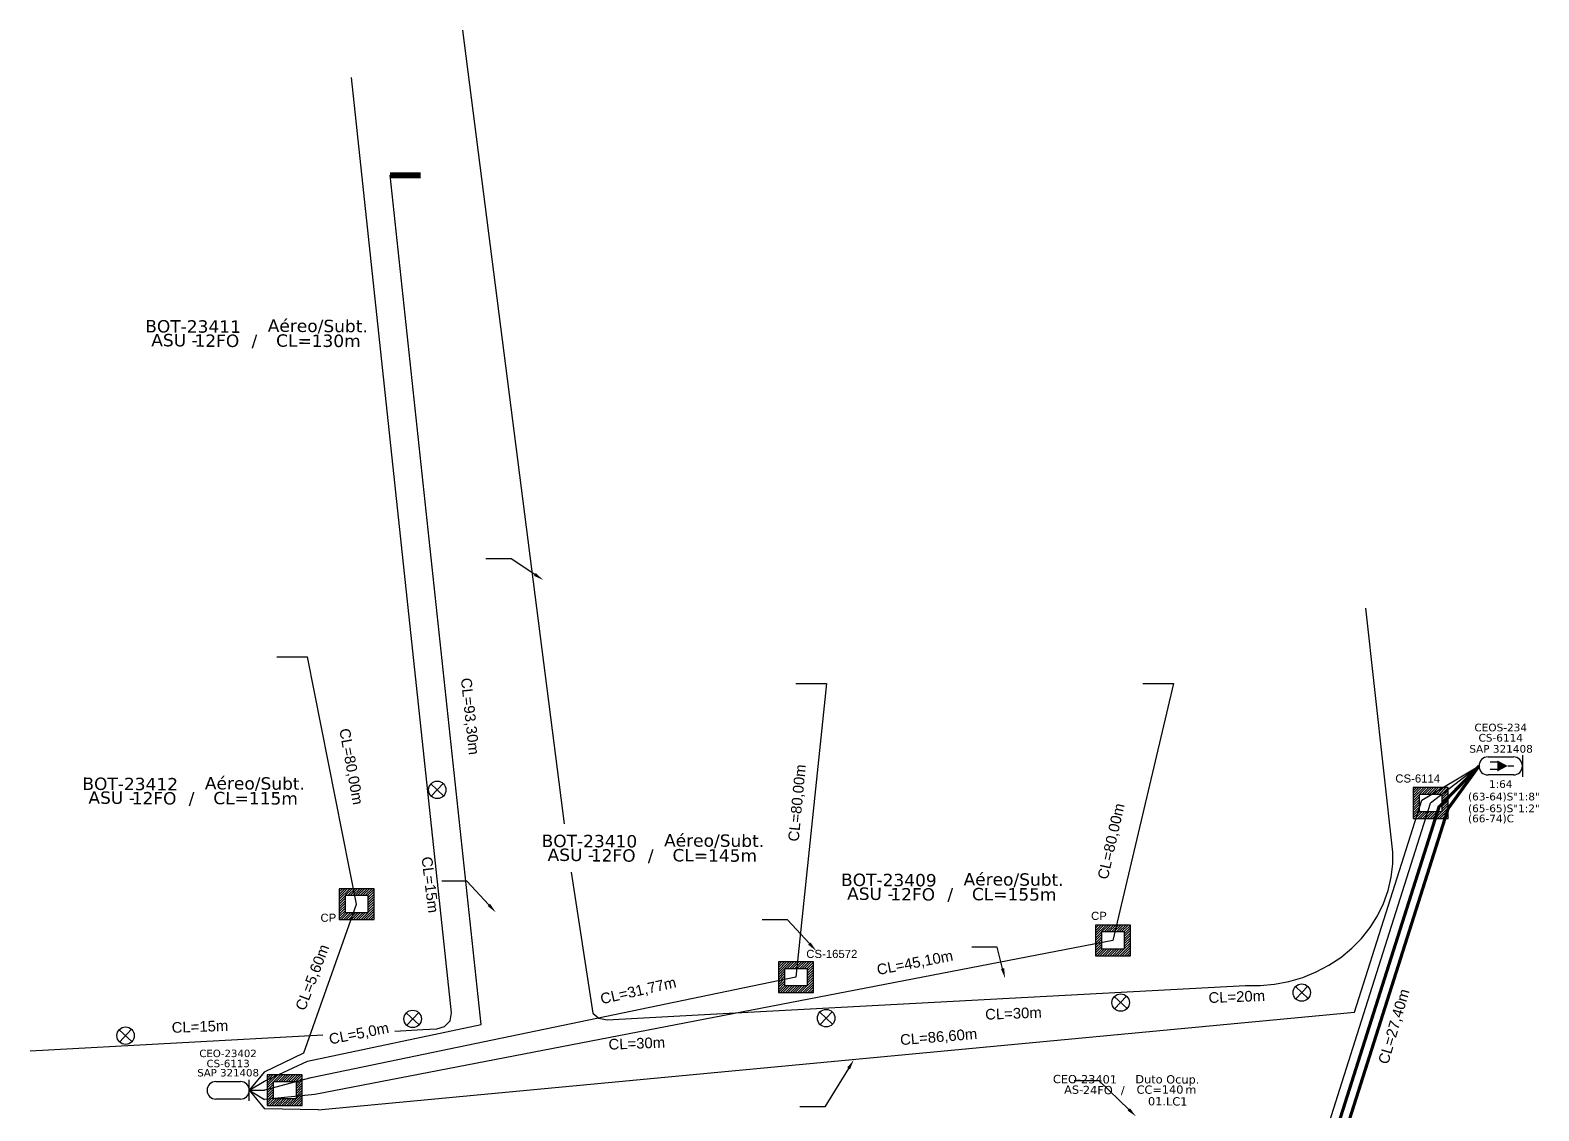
# Model space of a CAD drawing. Header units: metres. Extents: x -1286 to 457, y -500 to 94.
# Drawn here: x -872 to -600.8, y -327.2 to -132.9 of the extents above; entities that cross this region are included whole.
import ezdxf
from ezdxf import colors
from ezdxf.entities.mleader import LeaderData, LeaderLine
from ezdxf.enums import TextEntityAlignment as Align
from ezdxf.math import Vec2, Vec3

# ---------------------------------------------------------------- set-up
doc = ezdxf.new("R2010")
doc.units = ezdxf.units.M
for name, color, linetype in [('0 @ 1', 7, 'Continuous'), ('10.1-Caixas Subterrâneas', 5, 'Continuous'), ('20.4-CEOS', 1, 'Continuous'), ('20.5-CEO', 1, 'Continuous'), ('CAP a instalar', 1, 'Continuous'), ('label_cabos', 7, 'Continuous'), ('Legenda', 1, 'Continuous'), ('SEGMENTO', 10, 'Continuous')]:
    doc.layers.add(name, color=color, linetype=linetype)
doc.layers.add('EXTRA', color=50, linetype='Continuous', plot=False)
doc.styles.add('ARIAL', font='arial.ttf')
doc.styles.add('FTTH', font='arial.ttf')
doc.styles.add('siredit', font='verdana.ttf')
doc.linetypes.add('FENCELINE1', pattern='A,0.25,-0.1,[133,ltypeshp.shx,S=0.1,R=0,X=-0.1,Y=0],-0.1,1', length=1.45)

# ---------------------------------------------------------------- blocks, each defined once
blk = doc.blocks.new('*X70')
at = {"color": 0, "linetype": 'Continuous'}
for p, q in [((-1.25, 0.34099), (-0.49099, 1.1)), ((-1.25, 0.517767), (-0.667767, 1.1)), ((-1.25, 0.694544), (-0.844544, 1.1)), ((-1.25, 0.87132), (-1.02132, 1.1)), ((-1.25, 1.048097), (-1.198097, 1.1)), ((-0.789214, 0.625), (-0.314214, 1.1)), ((-0.612437, 0.625), (-0.137437, 1.1)), ((-0.43566, 0.625), (0.03934, 1.1)), ((-0.258883, 0.625), (0.216117, 1.1)), ((-0.082107, 0.625), (0.392893, 1.1)), ((0.09467, 0.625), (0.56967, 1.1)), ((0.271447, 0.625), (0.746447, 1.1)), ((0.448223, 0.625), (0.923223, 1.1)), ((0.625, 0.625), (1.1, 1.1)), ((-1.25, 0.164214), (-0.8035, 0.610714)), ((-1.25, -0.012563), (-0.8035, 0.433937)), ((-1.25, -0.18934), (-0.8035, 0.25716)), ((-1.25, -0.366117), (-0.8035, 0.080383)), ((0.801777, 0.625), (1.25, 1.073223)), ((0.8035, 0.449947), (1.25, 0.896447)), ((0.8035, 0.27317), (1.25, 0.71967)), ((0.8035, 0.096393), (1.25, 0.542893)), ((0.8035, -0.080383), (1.25, 0.366117)), ((0.8035, -0.25716), (1.25, 0.18934)), ((0.8035, -0.433937), (1.25, 0.012563)), ((-1.25, -0.542893), (-0.8035, -0.096393)), ((-1.25, -0.71967), (-0.8035, -0.27317)), ((-1.25, -0.896447), (-0.8035, -0.449947)), ((-1.25, -1.073223), (-0.801777, -0.625)), ((-1.1, -1.1), (-0.625, -0.625)), ((-0.923223, -1.1), (-0.448223, -0.625)), ((-0.746447, -1.1), (-0.271447, -0.625)), ((-0.56967, -1.1), (-0.09467, -0.625)), ((-0.392893, -1.1), (0.082107, -0.625)), ((-0.216117, -1.1), (0.258883, -0.625)), ((-0.03934, -1.1), (0.43566, -0.625)), ((0.137437, -1.1), (0.612437, -0.625)), ((0.314214, -1.1), (0.789214, -0.625)), ((0.49099, -1.1), (1.25, -0.34099)), ((0.667767, -1.1), (1.25, -0.517767)), ((0.8035, -0.610714), (1.25, -0.164214)), ((0.844544, -1.1), (1.25, -0.694544)), ((1.02132, -1.1), (1.25, -0.87132)), ((1.198097, -1.1), (1.25, -1.048097))]:
    blk.add_line(p, q, dxfattribs=at)
blk = doc.blocks.new('MANHOLE_MQ')
at = {"color": 0, "linetype": 'Continuous'}
for p, q in [((0.00000623, 0.00000569), (-0.00000627, 0.00000569)), ((-0.00000627, 0.00000569), (-0.00000627, -0.00000531)), ((0.00000623, -0.00000531), (0.00000623, 0.00000569)), ((-0.00000404, 0.00000331), (0.00000399, 0.00000331)), ((-0.00000404, -0.00000294), (-0.00000404, 0.00000331)), ((0.00000399, 0.00000331), (0.00000399, -0.00000294)), ((-0.00000627, -0.00000531), (0.00000623, -0.00000531)), ((0.00000399, -0.00000294), (-0.00000404, -0.00000294)), ((0.00000399, -0.00000294), (0.00000399, -0.00000294))]:
    blk.add_line(p, q, dxfattribs=at)
at = {"color": 0, "linetype": 'Continuous', "xscale": 5e-06, "yscale": 5e-06, "zscale": 1e-05}
blk.add_blockref('*X70', (-0.00000002, 0.00000019), dxfattribs=at)
blk = doc.blocks.new('*U99')
at = {"layer": '20.4-CEOS', "color": 7, "style": 'siredit'}
for tag, p in [('FIBRAS_SPLITTER', (0, 0)), ('FIBRAS_TOP_C', (0, -4.13)), ('RESERVA_FINAIS', (0, -5.46))]:
    blk.add_attdef(tag, p, '', height=1.01, dxfattribs=at)
for tag, p, flags in [('ID_ATIVIDADE', (0, -6.77), 3), ('FATOR', (0, -8.09), 1), ('QTDE', (0, -9.4), 1), ('FID', (0, -10.71), 1)]:
    blk.add_attdef(tag, p, '', height=1.01, dxfattribs=dict(at, flags=flags))
blk = doc.blocks.new('*U100')
at = {"layer": '20.4-CEOS', "color": 7, "style": 'siredit'}
blk.add_attdef('FIBRAS_SPLITTER', (0, 0), '', height=1.01, dxfattribs=at)
for tag, p, flags in [('ID_ATIVIDADE', (0, -1.48), 3), ('FATOR', (0, -2.79), 1), ('QTDE', (0, -4.11), 1), ('FID', (0, -5.42), 1)]:
    blk.add_attdef(tag, p, '', height=1.01, dxfattribs=dict(at, flags=flags))
blk = doc.blocks.new('LEGENDA DOS CABOS')
at = {"layer": 'EXTRA', "color": 0, "style": 'siredit'}
for tag, p in [('ID', (4.6, 0.97)), ('XX', (9.03, 0.97))]:
    blk.add_attdef(tag, text='', height=0.48, rotation=359.69, dxfattribs=at).set_placement(p, align=Align.MIDDLE_CENTER)
at = {"layer": 'Legenda', "color": 0, "style": 'siredit'}
for tag, p in [('TIPO_CABO', (1.31, 0)), ('CABO', (4.69, -0.05)), ('/', (6.81, -0.05)), ('METROS', (10.03, -0.05))]:
    blk.add_attdef(tag, text='', height=0.8, rotation=359.69, dxfattribs=at).set_placement(p, align=Align.MIDDLE_CENTER)
blk = doc.blocks.new('Inst CB DT OCUP CFOA-SM-AS-80-TS-24')
at = {"layer": 'label_cabos', "color": 0, "style": 'siredit'}
for tag, flags, p in [('ID_ATIVIDADE', 3, (1.31, 2.67)), ('FATOR', 1, (11.56, 2.55))]:
    blk.add_attdef(tag, text='', height=1, rotation=359.69, dxfattribs=dict(at, flags=flags)).set_placement(p, align=Align.MIDDLE_CENTER)
for tag, p in [('TIPO_CABO', (1.76, 0)), ('DESTINO_CABO', (3.13, 1.26)), ('CABO', (4.69, -0.05)), ('/', (7.71, -0.05)), ('LANCE', (10.91, 0)), ('TIPO_CABO', (13.11, 1.24)), ('UND', (15.96, 0)), ('FID', (13.15, -1.41))]:
    blk.add_attdef(tag, text='', height=1, rotation=359.69, dxfattribs=at).set_placement(p, align=Align.MIDDLE_CENTER)
blk.add_attdef('QTDE', (12.43, -0.47), '', height=1, rotation=359.69, dxfattribs=at)

msp = doc.modelspace()

# ---------------------------------------------------------------- linework, layer by layer
at = {"color": 1}
for p, q in [((-799.99, -268.43), (-797.69, -270.59)), ((-797.76, -268.36), (-799.91, -270.66)), ((-644.58, -304.88), (-642.28, -307.03)), ((-642.36, -304.8), (-644.51, -307.1)), ((-677.14, -306.67), (-674.84, -308.83)), ((-674.92, -306.6), (-677.07, -308.9)), ((-804.41, -309.6), (-802.11, -311.76)), ((-802.18, -309.53), (-804.33, -311.83)), ((-730.08, -309.47), (-727.78, -311.62)), ((-727.85, -309.4), (-730, -311.7)), ((-856.02, -312.62), (-853.72, -314.77)), ((-853.79, -312.54), (-855.95, -314.84))]:
    msp.add_line(p, q, dxfattribs=at)
for points in [[(-794.28, -132.93), (-776.05, -275.61)], [(-806.49, -312.88), (-801.41, -312.6), (-798.91, -312.47), (-797.52, -312.06), (-796.54, -311.05), (-796.25, -309.6), (-814.23, -141.43)], [(-774.79, -284.29), (-770.89, -309.63), (-769.82, -310.56), (-768.28, -310.86), (-751.94, -309.93), (-653.53, -304.68), (-650.92, -304.7), (-648.31, -304.46), (-645.73, -303.96), (-643.24, -303.22), (-640.84, -302.25), (-638.55, -301.04), (-636.41, -299.62), (-634.45, -297.99), (-632.68, -296.21), (-631.15, -294.24), (-629.81, -292.15), (-628.73, -289.93), (-627.91, -287.6), (-627.35, -285.23), (-627.07, -282.83), (-627.04, -280.7), (-631.9, -236.84)], [(-872.02, -316.41), (-819.41, -313.57)]]:
    msp.add_lwpolyline(points)
for centre in [(-798.84, -269.51), (-675.99, -307.75), (-643.43, -305.95), (-803.26, -310.68), (-728.93, -310.55), (-854.87, -313.69)]:
    msp.add_circle(centre, 1.57, dxfattribs=at)
at = {"layer": '20.4-CEOS', "color": 5}
for p, q in [((-609.94, -263.59), (-605.39, -263.59)), ((-605.39, -266.83), (-609.94, -266.83))]:
    msp.add_line(p, q, dxfattribs=at)
for points in [[(-608.2, -264.51), (-609.58, -264.51)], [(-606.41, -265.21), (-605.32, -265.21)], [(-603.77, -263.26), (-603.77, -267.17)], [(-608.2, -265.86), (-609.58, -265.86)]]:
    msp.add_lwpolyline(points, dxfattribs=at)
msp.add_lwpolyline([(-606.41, -265.21, 0, 2, 0), (-608.28, -265.21, 2, 2, 0)], format="xyseb", dxfattribs=at)
for centre, start, end in [((-609.94, -265.21), 90, 270), ((-605.39, -265.21), 270, 90)]:
    msp.add_arc(centre, 1.62, start, end, dxfattribs=at)
at = {"layer": '20.5-CEO', "color": 7}
for p, q in [((-838.64, -321.94), (-834.22, -321.94)), ((-834.22, -325.09), (-838.64, -325.09))]:
    msp.add_line(p, q, dxfattribs=at)
msp.add_lwpolyline([(-832.64, -325.42), (-832.64, -321.62)], dxfattribs=at)
for centre, start, end in [((-838.64, -323.52), 90, 270), ((-834.22, -323.52), 270, 90)]:
    msp.add_arc(centre, 1.58, start, end, dxfattribs=at)
at = {"layer": 'CAP a instalar', "color": 8, "linetype": 'FENCELINE1', "ltscale": 3, "const_width": 1.1}
msp.add_lwpolyline([(-801.81, -159.01), (-807.31, -159.01)], dxfattribs=at)
at = {"layer": 'CAP a instalar', "color": 7, "linetype": 'FENCELINE1', "ltscale": 8}
for points in [[(-790.94, -311.67), (-807.31, -159.01)], [(-813.33, -290.04), (-822.18, -245.6)], [(-728.89, -250.4), (-734.37, -303.19)], [(-666.48, -250.4), (-677.38, -296.57)], [(-834.11, -340.37), (-792.91, -344.42), (-779.24, -343.95), (-639.66, -332.98), (-620.26, -271.87)], [(-820.26, -327.03), (-633.92, -309.45), (-621.83, -271.37)], [(-822.85, -316.81), (-813.33, -290.04)], [(-677.38, -296.57), (-820.85, -324.3)], [(-734.37, -303.19), (-821.51, -321.29)], [(-822.16, -318.31), (-790.94, -311.67)]]:
    msp.add_lwpolyline(points, dxfattribs=at)
at = {"layer": 'CAP a instalar', "color": 7, "linetype": 'FENCELINE1', "ltscale": 4}
for points in [[(-827.68, -245.6), (-822.18, -245.6)], [(-734.39, -250.4), (-728.89, -250.4)], [(-671.98, -250.4), (-666.48, -250.4)], [(-621.83, -271.37), (-611.56, -265.21)], [(-611.56, -265.21), (-620.26, -271.87)], [(-829.89, -320.22), (-822.85, -316.81)], [(-829.89, -321.87), (-822.16, -318.31)], [(-829.89, -320.22), (-832.64, -323.52)], [(-832.64, -323.52), (-829.89, -321.87)], [(-821.54, -321.3), (-829.89, -323.52)], [(-832.64, -323.52), (-829.89, -323.52)], [(-832.64, -323.52), (-829.89, -325.17)], [(-832.64, -323.52), (-829.89, -326.82)], [(-820.85, -324.3), (-829.89, -325.17)], [(-820.26, -327.03), (-829.89, -326.82)]]:
    msp.add_lwpolyline(points, dxfattribs=at)
at = {"layer": 'CAP a instalar', "color": 1, "linetype": 'FENCELINE1', "ltscale": 10, "const_width": 0.572}
msp.add_lwpolyline([(-618.64, -272.47), (-611.56, -265.21)], dxfattribs=at)
at = {"layer": 'CAP a instalar', "color": 1, "linetype": 'FENCELINE1', "ltscale": 8, "const_width": 0.572}
for points in [[(-611.56, -265.21), (-617.11, -272.87)], [(-618.69, -272.37), (-638.08, -333.48)], [(-617.11, -272.87), (-636.33, -333.42)]]:
    msp.add_lwpolyline(points, dxfattribs=at)

# ---------------------------------------------------------------- block references
at = {"layer": '10.1-Caixas Subterrâneas', "color": 30, "xscale": 502123.4997222432, "yscale": 502123.4997222432, "zscale": 502123.4997222432}
for p, rotation in [((-620.27, -271.77), 180.0000000000624), ((-813.34, -289.94), 180.0000000000622), ((-677.39, -296.47), 180.0000000000622), ((-734.38, -303.1), 180.0000000000622), ((-826.26, -323.42), 180.0000000000622)]:
    msp.add_blockref('MANHOLE_MQ', p, dxfattribs=dict(at, rotation=rotation))
at = {"layer": '20.4-CEOS', "color": 5, "lineweight": 0}
ref = msp.add_blockref('*U99', (-613.53, -271.4), dxfattribs=dict(at, xscale=1.359597470875419, yscale=1.359597470875419, zscale=1.359597470875419))
ref.add_attrib('FIBRAS_SPLITTER', '(63-64)S"1:8"', (-613.53, -271.4), dxfattribs={"color": 5, "height": 1.3728, "style": 'siredit'})
ref.add_attrib('FIBRAS_TOP_C', '(66-74)C', (-613.53, -275.34), dxfattribs={"color": 5, "height": 1.373, "style": 'siredit'})
ref = msp.add_blockref('*U100', (-613.53, -273.52), dxfattribs=dict(at, xscale=1.359597470875419, yscale=1.359597470875419, zscale=1.359597470875419))
ref.add_attrib('FIBRAS_SPLITTER', '(65-65)S"1:2"', (-613.53, -273.52), dxfattribs={"color": 5, "height": 1.3728, "style": 'siredit'})
at = {"layer": 'label_cabos', "color": 0, "lineweight": 0}
ref = msp.add_blockref('LEGENDA DOS CABOS', (-852.19, -189.82), dxfattribs=dict(at, xscale=2.227252208912728, yscale=2.227252208912728, zscale=2.227252208912728))
ref.add_attrib('ID', 'BOT-23411', dxfattribs={"color": 0, "height": 2.227, "rotation": 359.69, "style": 'siredit'}).set_placement((-842.74, -186.19), align=Align.MIDDLE_CENTER)
ref.add_attrib('CABO', '12FO', dxfattribs={"color": 0, "height": 2.227, "rotation": 359.69, "style": 'siredit'}).set_placement((-838.46, -188.76), align=Align.MIDDLE_CENTER)
ref.add_attrib('METROS', 'CL=130m', dxfattribs={"color": 0, "height": 2.227, "rotation": 359.69, "style": 'siredit'}).set_placement((-820.21, -188.76), align=Align.MIDDLE_CENTER)
ref.add_attrib('XX', 'Aéreo/Subt.', dxfattribs={"color": 0, "height": 2.2273, "rotation": 359.69, "style": 'siredit'}).set_placement((-820.32, -186.09), align=Align.MIDDLE_CENTER)
ref.add_attrib('/', '/', dxfattribs={"color": 0, "height": 2.23, "rotation": 359.69, "style": 'siredit'}).set_placement((-831.71, -188.76), align=Align.MIDDLE_CENTER)
ref.add_attrib('TIPO_CABO', 'ASU -', dxfattribs={"color": 0, "height": 2.227, "rotation": 359.69, "style": 'siredit'}).set_placement((-846.08, -188.66), align=Align.MIDDLE_CENTER)
ref = msp.add_blockref('LEGENDA DOS CABOS', (-863.48, -272.07), dxfattribs=dict(at, xscale=2.227252208912728, yscale=2.227252208912728, zscale=2.227252208912728))
ref.add_attrib('ID', 'BOT-23412', dxfattribs={"color": 0, "height": 2.227, "rotation": 359.69, "style": 'siredit'}).set_placement((-854.04, -268.44), align=Align.MIDDLE_CENTER)
ref.add_attrib('CABO', '12FO', dxfattribs={"color": 0, "height": 2.227, "rotation": 359.69, "style": 'siredit'}).set_placement((-849.75, -271.01), align=Align.MIDDLE_CENTER)
ref.add_attrib('METROS', 'CL=115m', dxfattribs={"color": 0, "height": 2.227, "rotation": 359.69, "style": 'siredit'}).set_placement((-831.5, -271.01), align=Align.MIDDLE_CENTER)
ref.add_attrib('XX', 'Aéreo/Subt.', dxfattribs={"color": 0, "height": 2.2273, "rotation": 359.69, "style": 'siredit'}).set_placement((-831.62, -268.34), align=Align.MIDDLE_CENTER)
ref.add_attrib('/', '/', dxfattribs={"color": 0, "height": 2.23, "rotation": 359.69, "style": 'siredit'}).set_placement((-843.01, -271.01), align=Align.MIDDLE_CENTER)
ref.add_attrib('TIPO_CABO', 'ASU -', dxfattribs={"color": 0, "height": 2.227, "rotation": 359.69, "style": 'siredit'}).set_placement((-857.38, -270.9), align=Align.MIDDLE_CENTER)
ref = msp.add_blockref('LEGENDA DOS CABOS', (-780.93, -282.34), dxfattribs=dict(at, xscale=2.227252208912728, yscale=2.227252208912728, zscale=2.227252208912728))
ref.add_attrib('ID', 'BOT-23410', dxfattribs={"color": 0, "height": 2.227, "rotation": 359.69, "style": 'siredit'}).set_placement((-771.49, -278.71), align=Align.MIDDLE_CENTER)
ref.add_attrib('CABO', '12FO', dxfattribs={"color": 0, "height": 2.227, "rotation": 359.69, "style": 'siredit'}).set_placement((-767.21, -281.29), align=Align.MIDDLE_CENTER)
ref.add_attrib('METROS', 'CL=145m', dxfattribs={"color": 0, "height": 2.227, "rotation": 359.69, "style": 'siredit'}).set_placement((-748.95, -281.29), align=Align.MIDDLE_CENTER)
ref.add_attrib('XX', 'Aéreo/Subt.', dxfattribs={"color": 0, "height": 2.2273, "rotation": 359.69, "style": 'siredit'}).set_placement((-749.07, -278.62), align=Align.MIDDLE_CENTER)
ref.add_attrib('/', '/', dxfattribs={"color": 0, "height": 2.23, "rotation": 359.69, "style": 'siredit'}).set_placement((-760.46, -281.29), align=Align.MIDDLE_CENTER)
ref.add_attrib('TIPO_CABO', 'ASU -', dxfattribs={"color": 0, "height": 2.227, "rotation": 359.69, "style": 'siredit'}).set_placement((-774.83, -281.18), align=Align.MIDDLE_CENTER)
ref = msp.add_blockref('LEGENDA DOS CABOS', (-727.1, -289.34), dxfattribs=dict(at, xscale=2.227252208912728, yscale=2.227252208912728, zscale=2.227252208912728))
ref.add_attrib('ID', 'BOT-23409', dxfattribs={"color": 0, "height": 2.227, "rotation": 359.69, "style": 'siredit'}).set_placement((-717.65, -285.71), align=Align.MIDDLE_CENTER)
ref.add_attrib('CABO', '12FO', dxfattribs={"color": 0, "height": 2.227, "rotation": 359.69, "style": 'siredit'}).set_placement((-713.37, -288.28), align=Align.MIDDLE_CENTER)
ref.add_attrib('METROS', 'CL=155m', dxfattribs={"color": 0, "height": 2.227, "rotation": 359.69, "style": 'siredit'}).set_placement((-695.12, -288.28), align=Align.MIDDLE_CENTER)
ref.add_attrib('XX', 'Aéreo/Subt.', dxfattribs={"color": 0, "height": 2.2273, "rotation": 359.69, "style": 'siredit'}).set_placement((-695.23, -285.61), align=Align.MIDDLE_CENTER)
ref.add_attrib('/', '/', dxfattribs={"color": 0, "height": 2.23, "rotation": 359.69, "style": 'siredit'}).set_placement((-706.62, -288.28), align=Align.MIDDLE_CENTER)
ref.add_attrib('TIPO_CABO', 'ASU -', dxfattribs={"color": 0, "height": 2.227, "rotation": 359.69, "style": 'siredit'}).set_placement((-720.99, -288.18), align=Align.MIDDLE_CENTER)
at = {"layer": 'label_cabos', "lineweight": 0}
ref = msp.add_blockref('Inst CB DT OCUP CFOA-SM-AS-80-TS-24', (-687.05, -323.4), dxfattribs=dict(at, xscale=1.484911871200423, yscale=1.484911871200423, zscale=1.484911871200423))
ref.add_attrib('DESTINO_CABO', 'CEO-23401', dxfattribs={"color": 0, "height": 1.485, "rotation": 359.69, "style": 'siredit'}).set_placement((-682.4, -321.52), align=Align.MIDDLE_CENTER)
ref.add_attrib('CABO', '24FO', dxfattribs={"color": 0, "height": 1.485, "rotation": 359.69, "style": 'siredit'}).set_placement((-680.09, -323.47), align=Align.MIDDLE_CENTER)
ref.add_attrib('TIPO_CABO', 'Duto Ocup.', dxfattribs={"color": 0, "height": 1.485, "rotation": 359.69, "style": 'siredit'}).set_placement((-667.59, -321.55), align=Align.MIDDLE_CENTER)
ref.add_attrib('/', '/', dxfattribs={"color": 0, "height": 1.48, "rotation": 359.69, "style": 'siredit'}).set_placement((-675.6, -323.47), align=Align.MIDDLE_CENTER)
ref.add_attrib('TIPO_CABO', 'AS-', dxfattribs={"color": 0, "height": 1.485, "rotation": 359.69, "style": 'siredit'}).set_placement((-684.43, -323.4), align=Align.MIDDLE_CENTER)
ref.add_attrib('FID', '01.LC1', dxfattribs={"color": 0, "height": 1.485, "rotation": 359.69, "style": 'siredit'}).set_placement((-667.53, -325.5), align=Align.MIDDLE_CENTER)
ref.add_attrib('LANCE', 'CC=', dxfattribs={"color": 0, "height": 1.485, "rotation": 359.69, "style": 'siredit'}).set_placement((-670.85, -323.4), align=Align.MIDDLE_CENTER)
ref.add_attrib('QTDE', '140', (-668.59, -324.1), dxfattribs={"color": 0, "height": 1.485, "rotation": 359.69, "style": 'siredit'})
ref.add_attrib('UND', 'm', dxfattribs={"color": 0, "height": 1.48, "rotation": 359.69, "style": 'siredit'}).set_placement((-663.35, -323.4), align=Align.MIDDLE_CENTER)

# ---------------------------------------------------------------- texts
at = {"layer": '0 @ 1', "color": 3, "linetype": 'Continuous', "char_height": 1.9134, "attachment_point": 1, "style": 'FTTH'}
for s, insert, rotation in [('\\pt5.74006;CL=93,30m', (-792.7, -249.27), 276.0756), ('\\pt5.74006;CL=80,00m', (-814.58, -258.3), 280.3648), ('\\pt5.74006;CL=80,00m', (-735.78, -278.68), 84.601), ('\\pt5.74006;CL=80,00m', (-680.17, -285.31), 77.3414), ('\\pt5.74006;CL=5,60m', (-824.42, -308.67), 69.1954), ('\\pt5.74006;CL=45,10m', (-719.98, -300.93), 10.9169), ('\\pt5.74006;CL=31,77m', (-769.7, -306.19), 12.8261), ('\\pt5.74006;CL=27,40m', (-629.74, -318.44), 73.7739), ('\\pt5.74006;CL=5,0m', (-818.47, -313.42), 11.3337), ('\\pt5.74006;CL=86,60m', (-715.71, -313.5), 4.6984)]:
    msp.add_mtext_dynamic_manual_height_columns(s, width=3.3497, gutter_width=0.00005, heights=[1.55], dxfattribs=dict(at, insert=insert, rotation=rotation)).dxf.set("width", 4.79)
at = {"layer": '0 @ 1', "color": 0, "linetype": 'Continuous', "char_height": 1.9134, "attachment_point": 1, "style": 'FTTH'}
for s, insert, rotation in [('\\pt5.74006;CL=15m', (-799.78, -281.4), 276.989), ('\\pt5.74006;CL=20m', (-660.23, -305.92), 2.1326), ('\\pt5.74006;CL=30m', (-700.38, -308.92), 2.1326), ('\\pt5.74006;CL=15m', (-846.62, -311.29), 2.1326), ('\\pt5.74006;CL=30m', (-768.09, -314.31), 2.1326)]:
    msp.add_mtext_dynamic_manual_height_columns(s, width=3.3497, gutter_width=0.00005, heights=[1.55], dxfattribs=dict(at, insert=insert, rotation=rotation)).dxf.set("width", 4.79)
at = {"layer": '10.1-Caixas Subterrâneas', "color": 30, "style": 'ARIAL'}
for s, p in [('CS-6114', (-626.6, -268.19)), ('CP', (-819.83, -293.22)), ('CP', (-681.3, -292.89)), ('CS-16572', (-732.5, -299.73))]:
    msp.add_text(s, height=1.46, dxfattribs=at).set_placement(p)
at = {"layer": '20.4-CEOS', "color": 5, "style": 'siredit'}
for s, p in [('CEOS-234', (-607.66, -257.61)), ('CS-6114', (-607.66, -259.45)), ('SAP 321408', (-607.59, -261.45)), ('1:64', (-607.66, -267.78))]:
    msp.add_text(s, height=1.373, dxfattribs=at).set_placement(p, align=Align.TOP_CENTER)
at = {"layer": '20.4-CEOS', "color": 7, "style": 'siredit'}
msp.add_text('CEO-23402', height=1.33, dxfattribs=at).set_placement((-836.45, -316.22), align=Align.TOP_CENTER)
at = {"layer": '20.5-CEO', "color": 7, "style": 'siredit'}
for s, p in [('SAP 321408', (-836.43, -319.69)), ('CS-6113', (-836.43, -318.03))]:
    msp.add_text(s, height=1.335, dxfattribs=at).set_placement(p, align=Align.TOP_CENTER)

# ---------------------------------------------------------------- leaders
at = {"layer": 'SEGMENTO', "color": 7, "lineweight": 0, "ltscale": 2}
ml = msp.add_multileader_mtext('Standard', dxfattribs=at)
ml.set_content('', color=7)
ml.set_leader_properties()
ml.build(insert=Vec2(0, 0))
ml.multileader.update_dxf_attribs({"text_right_attachment_type": 6, "dogleg_length": 0.943, "arrow_head_size": 1.81})
ctx = ml.context
ctx.base_point, ctx.char_height, ctx.arrow_head_size, ctx.landing_gap_size, ctx.plane_origin = Vec3(-790.99, -227.08), 1.81, 1.81, 0.907, Vec3(-5908319.43, -97946815.71)
ctx.right_attachment, ctx.text_align_type = 6, 2
notes = []
notes.append((ctx, [(0, (1, 1, 0), (-785.55, -227.99), (-1, 0), 3.63, [(0, [(-779.78, -231.78)], 0, [])])]))
ctx.mtext.insert, ctx.mtext.rotation, ctx.mtext.alignment = Vec3(-790.08, -225.81), 6.283185, 3
ml = msp.add_multileader_mtext('Standard', dxfattribs=at)
ml.set_content('', color=7)
ml.set_leader_properties()
ml.build(insert=Vec2(0, 0))
ml.multileader.update_dxf_attribs({"text_right_attachment_type": 6, "dogleg_length": 0.943, "arrow_head_size": 1.81})
ctx = ml.context
ctx.base_point, ctx.char_height, ctx.arrow_head_size, ctx.landing_gap_size, ctx.plane_origin = Vec3(-798.95, -285.01), 1.81, 1.81, 0.907, Vec3(-5908327.38, -97946873.64)
ctx.right_attachment, ctx.text_align_type = 6, 2
notes.append((ctx, [(0, (1, 1, 0), (-793.51, -285.92), (-1, 0), 3.63, [(0, [(-788.32, -291.53)], 0, [])])]))
ctx.mtext.insert, ctx.mtext.alignment = Vec3(-798.04, -283.74), 3
ml = msp.add_multileader_mtext('Standard', dxfattribs=at)
ml.set_content('', color=7)
ml.set_leader_properties()
ml.build(insert=Vec2(0, 0))
ml.multileader.update_dxf_attribs({"text_right_attachment_type": 6, "dogleg_length": 0.943, "arrow_head_size": 1.81})
ctx = ml.context
ctx.base_point, ctx.char_height, ctx.arrow_head_size, ctx.landing_gap_size, ctx.plane_origin = Vec3(-741.33, -291.95), 1.81, 1.81, 0.907, Vec3(-5908269.77, -97946880.58)
ctx.right_attachment, ctx.text_align_type = 6, 2
notes.append((ctx, [(0, (1, 1, 0), (-735.89, -292.86), (-1, 0), 3.63, [(0, [(-730.7, -298.47)], 0, [])])]))
ctx.mtext.insert, ctx.mtext.alignment = Vec3(-740.43, -290.68), 3
ml = msp.add_multileader_mtext('Standard', dxfattribs=at)
ml.set_content('', color=7)
ml.set_leader_properties()
ml.build(insert=Vec2(0, 0))
ml.multileader.update_dxf_attribs({"text_right_attachment_type": 6, "dogleg_length": 0.943, "arrow_head_size": 1.81})
ctx = ml.context
ctx.base_point, ctx.char_height, ctx.arrow_head_size, ctx.landing_gap_size, ctx.plane_origin = Vec3(-703.63, -296.87), 1.81, 1.81, 0.907, Vec3(-5908232.06, -97946885.5)
ctx.right_attachment, ctx.text_align_type = 6, 2
notes.append((ctx, [(0, (1, 1, 0), (-698.19, -297.78), (-1, 0), 3.63, [(0, [(-696.76, -303.39)], 0, [])])]))
ctx.mtext.insert, ctx.mtext.alignment = Vec3(-702.72, -295.6), 3
ml = msp.add_multileader_mtext('Standard', dxfattribs=at)
ml.set_content('', color=7)
ml.set_leader_properties()
ml.build(insert=Vec2(0, 0))
ml.multileader.update_dxf_attribs({"text_right_attachment_type": 6, "dogleg_length": 0.943, "arrow_head_size": 1.81})
ctx = ml.context
ctx.base_point, ctx.char_height, ctx.arrow_head_size, ctx.landing_gap_size, ctx.plane_origin = Vec3(-734.58, -325.62), 1.81, 1.81, 0.907, Vec3(-5908263.01, -97946914.25)
ctx.right_attachment, ctx.text_align_type = 6, 2
notes.append((ctx, [(0, (1, 1, 0), (-729.14, -326.52), (-1, 0), 3.63, [(0, [(-723.95, -318.04)], 0, [])])]))
ctx.mtext.insert, ctx.mtext.alignment = Vec3(-733.67, -324.35), 3
ml = msp.add_multileader_mtext('Standard', dxfattribs=at)
ml.set_content('', color=7)
ml.set_leader_properties()
ml.build(insert=Vec2(0, 0))
ml.multileader.update_dxf_attribs({"text_right_attachment_type": 6, "dogleg_length": 0.943, "arrow_head_size": 1.81})
ctx = ml.context
ctx.base_point, ctx.char_height, ctx.arrow_head_size, ctx.landing_gap_size, ctx.plane_origin = Vec3(-685.26, -320.88), 1.81, 1.81, 0.907, Vec3(-5908213.7, -97946909.51)
ctx.right_attachment, ctx.text_align_type = 6, 2
notes.append((ctx, [(0, (1, 1, 0), (-679.82, -321.79), (-1, 0), 3.63, [(0, [(-673.23, -328.22)], 0, [])])]))
ctx.mtext.insert, ctx.mtext.alignment = Vec3(-684.36, -319.61), 3
for ctx, leaders in notes:
    for number, flags, end, landing, length, lines in leaders:
        leader = LeaderData()
        leader.index, (leader.has_last_leader_line, leader.has_dogleg_vector, leader.attachment_direction) = number, flags
        leader.last_leader_point, leader.dogleg_vector, leader.dogleg_length = Vec3(end), Vec3(landing), length
        for number, points, colour, breaks in lines:
            line = LeaderLine()
            line.index, line.vertices, line.color, line.breaks = number, Vec3.list(points), colors.encode_raw_color(colour), breaks
            leader.lines.append(line)
        ctx.leaders.append(leader)

doc.saveas('drawing.dxf')
